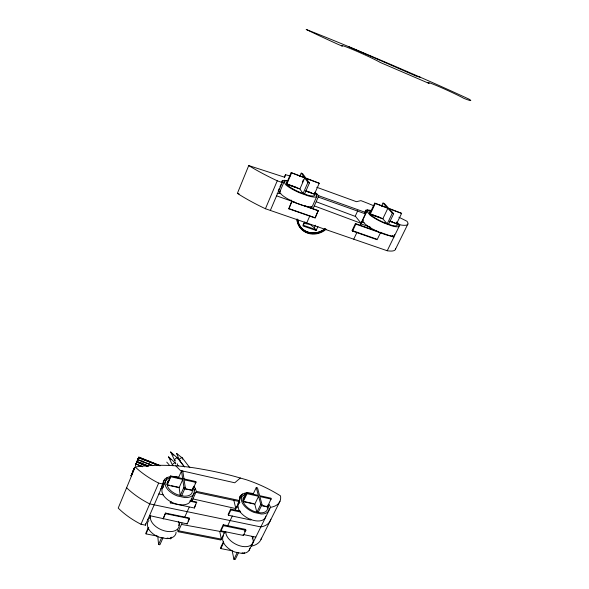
<?xml version="1.0" encoding="UTF-8"?>
<svg xmlns="http://www.w3.org/2000/svg" width="589" height="589" viewBox="0 0 589 589"><rect width="100%" height="100%" fill="white"/><g stroke="black" fill="none" stroke-linecap="round" stroke-linejoin="round"><path stroke-width="0.88" d="M169.374 479.902A13.437 7.583 23.4 0 0 167.224 482.501L167.085 484.46L167.747 486.808A13.437 7.583 23.4 0 0 177.576 494.76L184.202 496.196A13.437 7.583 23.4 0 0 192.242 492.161L192.308 490.549L195.96 482.398L195.828 481.544L183.982 478.894L182.833 471.215L182.156 471.009L181.5 470.913L178.298 478.231M163.352 487.007A15.461 8.864 23.4 0 0 172.128 502.439A15.461 8.864 23.4 0 0 190.946 500.09L194.179 492.905L194.26 490.519L193.369 487.935M176.045 532.081L175.964 533.428A15.189 9.321 23.2 0 1 166.606 538.64L159.045 537.146A15.189 9.321 23.2 0 1 148.045 527.84L147.338 525.13L147.618 522.642A15.189 9.321 23.2 0 1 148.87 520.536M167.129 538.051L170.707 538.758L170.619 537.853M181.5 470.913L182.634 478.599L170.655 475.919L170.788 476.781L167.202 485.049L179.144 487.67L180.249 495.563L183.915 487.28L182.767 479.453L170.788 476.781M261.457 538.096A28.662 16.529 27 0 1 251.37 546.143L270.52 507.328A29.244 15.498 26.6 0 0 280.526 495.886A90.949 52.487 27.7 0 0 246.416 479.777L235.239 476.567A306.147 213.697 35.4 0 0 201.21 469.05C179.483 465.045 157.13 464.095 135.198 466.967L118.22 508.079L119.302 509.154A61.109 35.347 22.6 0 0 140.992 524.269L145.417 525.152L163.124 484.077L163.381 481.382C165.907 475.809 173.218 475.964 178.334 477.009M145.417 525.152L145.579 523.739M132.577 472.385L131.067 475.89L131.7 474.469M132.658 472.047L133.114 471.119L132.805 471.715M133.615 469.808L134.307 468.152M135.455 465.273L137.09 461.452L136.81 462.159M142.582 466.753L135.919 464.103L136.177 463.55L135.691 464.677M135.868 464.368L136.442 462.976L135.882 464.228M136.214 463.455L136.331 463.101M136.736 462.174L146.727 466.127M136.427 462.866L136.795 462.012L147.618 466.326M137.524 460.429L137.215 460.981M137.686 460.053L138.143 458.89M138.4 458.308L138.091 459.008L138.555 457.903M137.907 459.383L138.356 458.375M138.408 458.235L138.894 457.116L160.407 465.7M138.489 458.028L138.835 457.255L159.523 465.501M290.222 176.082L285.481 174.668L284.693 177.26L248.735 165.561L237.389 193.369L238.788 194.274A70.857 16.021 23.6 0 0 265.425 208.734L387.216 250.752A33.183 7.495 25 0 0 395.521 248.772M147.861 465.737L137.001 461.511L137.303 460.981L136.987 461.562L148.634 466.216M133.489 470.191L134.13 468.549M133.703 469.727L134.506 467.747M132.665 472.164L132.621 472.157M131.178 475.654L131.45 475.029L131.281 475.36M132.915 471.458L133.342 470.412L133.099 470.964M133.401 470.442L133.961 469.065L133.534 470L133.747 469.462M133.799 469.448L134.049 468.859M131.119 475.757L131.443 475.073M131.826 474.093L132.002 473.762L131.494 474.97M131.605 474.557L131.988 473.681M136.979 461.57L137.163 461.113M132.282 473.092L132.878 471.671M134.152 468.535L134.506 467.762M137.959 459.258L138.268 458.581L138.128 458.941M131.678 474.454L131.391 475.205M371.644 210.531L367.308 209.883L365.762 210.251L365.379 211.208L366.218 212.695L360.291 225.285M137.797 459.626L152.794 465.538M135.89 464.198L135.536 465.089M136.412 463.057L136.501 462.74M136.523 462.645L136.795 462.012M138.562 457.852L137.738 459.935M131.958 473.851L131.737 474.27M135.691 464.758L135.742 464.662M137.428 460.48L137.804 459.737L152.735 465.685M136.707 462.372L136.486 462.917L136.722 462.365M133.099 471.016L133.313 470.648M134.321 468.203L134.564 467.607L134.233 468.417M135.934 464.147L136.192 463.521L136.074 463.874M132.827 471.612L132.923 471.384M141.434 464.581L141.964 463.293M131.914 473.792L132.378 472.702M134.042 468.829L134.248 468.388M142.059 463.109L141.5 464.441M137.37 460.657L137.281 460.878M138.356 458.301L138.658 457.653L158.574 465.575M142.531 461.953L142.788 461.342M265.425 208.734L277.257 180.801A71.696 13.981 23.7 0 1 250.163 166.444L248.735 165.561M252.445 493.376C248.418 492.61 243.463 492.33 240.474 495.673L239.532 497.896L239.657 500.554L235.158 510.03M133.018 471.171L133.305 470.67M278.177 191.027L279.223 188.568M279.922 186.934L280.968 184.475M281.667 182.833L282.713 180.381L287.933 180.558M270.351 210.435L282.219 182.583L281.822 181.198L282.713 180.381M284.413 177.171L285.481 174.668M138.01 459.17L138.312 458.514M138.444 458.087L138.871 457.16M132.547 472.503L132.4 472.834M132.849 471.73L132.996 471.391M133.681 469.669L133.961 469.072M134.101 468.616L134.24 468.292M277.124 193.487L279.238 193.192L284.804 180.16M299.757 176.479L301.207 173.137L304.358 177.48L291.143 172.651L286.394 183.739L287.741 185.351A15.579 3.254 23.8 0 0 300.037 192.404L307.348 195.025A15.579 3.254 23.8 0 0 314.74 195.062L314.209 193.884M140.992 524.269L158.64 483.098L163.124 484.077M291.496 173.144L286.74 184.247L299.911 188.988L303.041 193.582L307.929 182.421L304.712 177.966L291.143 172.651M132.93 471.539L133.114 471.119M161.577 486.499L164.743 479.151M150.6 515.78L149.577 518.143L147.773 519.483M167.121 477.524L162.91 487.272L160.525 488.944M148.318 527.486L145.939 532.971L146.028 533.884L157.771 536.204L158.566 544.523L159.906 544.781L163.043 537.713M167.077 484.18L170.655 475.919M146.028 533.884L148.752 527.611M291.746 201.195L288.809 208.808L315.262 218.063L318.229 210.56L303.666 205.414M288.809 208.808L291.967 201.541L290.995 199.995M302.304 182.2L303.328 179.844M299.911 188.988L304.712 177.966M304.542 194.12L309.431 182.965L306.192 178.511L319.238 183.282L314.393 194.201L305.455 190.983M163.182 518.416L165.524 513.078L189.459 518.048L189.548 518.637L187.155 523.908L149.532 515.611M163.249 519.005L165.524 513.078M190.21 500.679L196.697 502.071L194.363 508.012L170.317 502.91L171.001 501.357M179.144 487.67L182.767 479.453M138.592 457.763L159.457 465.766M158.566 544.523L161.703 537.448M181.611 495.857L185.277 487.582L184.107 479.755L195.96 482.398M304.071 222.723L302.989 225.167L316.05 229.673M310.55 208.373L311.257 206.791L313.031 208.72L318.811 195.762L314.82 192.25M316.271 195.496L316.992 193.884M304.859 221.913L303.041 225.999L316.116 230.498L317.942 226.448M314.843 193.082L316.948 196.004L312.671 205.627A17.92 3.954 23.8 0 1 293.499 201.836A17.92 3.954 23.8 0 1 280.548 190.873M306.67 223.017L309.843 215.891M192.183 489.687L193.28 487.243M195.099 483.171L195.828 481.544M170.707 538.758L171.399 537.212M315.38 216.907L318.229 210.56M178.629 525.565L180.028 522.45M194.223 490.843L195.312 488.421L193.766 486.205M316.116 230.498L314.305 227.7L315.432 225.197M181.449 524.424L224.593 532.25L220.904 540.01L178.158 531.734L182.067 523.047M184.755 517.076L189.209 507.188M195.312 488.421L196.336 491.359L191.97 501.055L191.219 498.831M188.09 521.059L189.113 518.806M195.658 504.368L194.363 508.012M357.788 210.693L355.27 216.082L361.197 223.364L314.298 205.885M392.296 235.659L393.864 237.153L379.986 232.243L380.457 232.81L377.137 239.708L352.553 231.109L352.126 230.535L355.395 223.548L378.278 231.639M352.553 231.109L355.83 224.107L355.395 223.548M364.981 211.915L365.762 210.251M367.308 209.883L361.477 222.281L364.09 222.458M353.761 239.163L357.015 232.25M381.495 206.238L383.012 203.058L387.334 207.777L374.714 203.161L369.73 213.704L379.802 217.326M223.26 524.755L220.809 529.923L220.993 530.844L243.39 535.438L245.871 530.321L245.657 529.408L223.26 524.755L223.437 525.668L220.993 530.844M240.312 511.134L230.674 509.065L228.186 514.322L228.377 515.228L250.892 520.006L250.671 519.1M375.2 203.706L370.209 214.263L382.813 218.806L387.179 223.813L392.303 213.203L387.834 208.329L374.714 203.161M228.377 515.228L230.873 509.964L230.674 509.065M239.355 498.022L240.474 495.673M238.317 502.616L242.403 494.031M227.715 525.683L232.309 516.023M244.06 495.408L245.171 493.074M223.511 541.586L220.639 547.615L220.823 548.58L232.184 550.825L233.936 559.314L235.188 559.55L238.508 552.747M243.014 500.724L246.791 492.794L258.35 495.378L256.259 487.589L256.841 487.67L257.511 487.876L259.609 495.658L270.984 498.198L271.205 498.669L267.399 506.945L261.28 505.598M220.823 548.58L223.702 542.55M247.019 493.707L243.235 501.644L254.779 504.177L256.87 512.261L260.75 504.309L258.593 496.291L247.019 493.707L246.791 492.794M382.813 218.806L387.834 208.329M252.88 494.613L256.259 487.589M388.571 224.306L393.695 213.704L389.219 208.83L401.632 213.373L396.574 223.754L389.97 221.376M254.779 504.177L258.593 496.291M244.597 531.595L245.657 529.408M233.936 559.314L237.257 552.504M258.144 512.533L262.024 504.582L259.859 496.571L271.249 499.111M387.216 250.752L399.894 224.821A33.58 6.538 24.9 0 0 406.977 221.273A105.917 22.816 25.1 0 0 398.9 217.223M252.195 539.06L253.403 536.601M268.459 505.988L269.225 504.442L270.52 507.328M395.403 249.405L407.897 224.026M249.125 550.325L252.431 543.632M261.001 539.391L279.981 501.195M240.327 478.003L234.746 482.781L180.374 470.471L175.802 465.87M223.849 533.067L225.248 532.522M237.949 503.396L239.34 502.903M279.238 193.192L280.806 193.361M262.024 504.582L260.75 504.309M185.277 487.582L183.915 487.28M252.232 494.348L252.814 494.429M177.768 477.789L178.423 477.885M303.946 223.341L310.138 224.49L314.305 227.7M178.57 530.807L221.331 539.104L219.726 531.374M242.035 552.776L244.612 553.285L244.59 552.813M255.825 537.116L243.176 534.517L243.39 535.438M165.59 513.674L189.548 518.637M223.437 525.668L245.871 530.321M195.901 492.33L239.208 501.504M196.336 491.359L239.657 500.554M158.875 493.943L163.175 494.87M189.651 501.121L196.792 502.653M230.873 509.964L240.408 512.01M236.27 506.746L238.052 507.129M243.095 501.313L253.498 503.595M263.033 505.686L267.369 506.636M167.121 484.747L169.728 485.321M171.465 485.704L179.277 487.412M184.49 488.561L191.432 490.085M183.864 488.701L192.301 490.269M192.927 498.935L235.843 508.587L233.818 500.179M420.31 77.24L416.57 76.268L348.563 46.605M237.389 193.369L239.134 193.906M393.695 213.704L392.303 213.203M309.431 182.965L307.929 182.421M383.012 203.058L384.374 203.558L388.711 208.278L401.632 213.373M301.207 173.137L302.665 173.674L305.838 178.025L319.238 183.282M352.126 230.535L376.673 239.127M289.442 208.756L314.158 217.4M360.468 223.68L370.518 227.236M276.572 195.835L295.155 202.402M291.967 201.541L318.472 210.906M355.83 224.107L380.457 232.81M318.811 195.762L366.218 212.695M318.229 197.057L365.629 213.947L364.525 212.658M277.257 180.801L282.219 182.583M296.274 187.302L286.394 183.739L286.136 182.877A15.579 3.254 23.8 0 1 286.791 182.244M306.736 191.064L311.61 192.824M390.286 221.103L392.76 221.994M286.578 184.062L299.19 188.605M305.912 191.027L314.32 194.053M369.98 214.05L382.791 218.659M389.624 221.118L396.456 223.584M316.749 187.265L356.426 201.688L360.91 200.628L367.646 203.257A105.917 22.816 25.1 0 1 373.389 205.627M316.411 201.828L355.638 216.538M135.978 463.963L141.809 466.289M142.082 461.01L143.738 461.673M147.787 463.337L149.554 463.985M183.422 478.695L185.866 479.851M396.522 222.001L399.894 224.821M179.218 459.604L176.634 453.501L182.325 457.97M174.771 460.605L170.648 451.984L177.642 458.124M172.673 465.494L168.542 456.88L175.47 463.079M396.691 222.848L398.967 225.469A17.375 3.49 25 0 1 392.215 225.97L384.359 223.157A17.375 3.49 25 0 1 369.966 215.044L367.418 212.011A17.375 3.49 25 0 1 371.416 211.031M396.058 223.187L397.192 224.718A15.424 3.1 25 0 1 391.184 225.145L384.227 222.649A15.424 3.1 25 0 1 371.475 215.464L369.2 212.769A15.424 3.1 25 0 1 370.687 211.716M135.198 466.967L136.324 468.019A62.36 33.146 22.8 0 0 158.64 483.098M126.62 487.744L127.717 488.811A61.727 34.272 22.7 0 0 149.716 503.904L260.846 526.934A28.949 16.021 26.8 0 0 270.83 519.226M176.634 453.501L177.768 454.708M170.648 451.984L173.556 455.223M168.542 456.88L170.847 459.479M166.746 462.129L169.146 464.831M182.531 458.176L189.798 467.659M179.542 460.362L184.556 466.952M177.863 458.345L184.129 466.584M268.047 504.964L269.114 509.213A15.078 8.202 27.1 0 1 261.288 513.998L254.095 512.445A15.078 8.202 27.1 0 1 242.543 503.411L241.475 500.819L241.357 498.456A15.078 8.202 27.1 0 1 246.349 494.164M267.141 506.025L267.561 508.609A13.378 7.274 27.1 0 1 260.596 512.842L254.227 511.466A13.378 7.274 27.1 0 1 243.986 503.462L243.036 501.165L242.926 499.06A13.378 7.274 27.1 0 1 245.164 496.004M177.458 529.452L178.158 531.734M187.074 523.319L187.155 523.908M170.25 502.329L170.317 502.91M194.179 492.905A15.52 8.761 23.4 0 1 184.909 497.587L177.237 495.931A15.52 8.761 23.4 0 1 165.862 486.72L165.067 484.114L165.281 481.75A15.52 8.761 23.4 0 1 170.611 477.664M265.713 516.119A15.019 8.298 27.2 0 1 247.697 518.099A15.019 8.298 27.2 0 1 239.937 502.365M178.305 465.546A1.87 1.134 -38.3 0 1 177.65 463.815M180.411 460.716A1.855 1.126 -38.5 0 1 179.549 459.368A1.855 1.126 -38.5 0 1 181.662 457.822A1.855 1.126 -38.5 0 1 182.524 459.17M172.879 465.708A1.87 1.134 -38.1 0 1 173.755 463.307A1.87 1.134 -38.1 0 1 175.787 463.911M175.669 460.966A1.914 1.171 -38.3 0 1 174.727 459.707A1.914 1.171 -38.3 0 1 176.685 458.014A1.914 1.171 -38.3 0 1 177.966 458.986M251.959 536.38A14.821 8.644 27.5 0 1 242.278 546.408A14.821 8.644 27.5 0 1 225.778 531.808M249.905 548.168A14.769 8.732 27.6 0 1 241.954 553.432L234.849 552.033A14.769 8.732 27.6 0 1 223.673 542.918L222.701 540.231L222.664 537.75A14.769 8.732 27.6 0 1 223.555 535.644M178.408 521.339A15.24 9.225 23.3 0 1 165.884 531.182A15.24 9.225 23.3 0 1 150.644 515.64M316.948 196.004A17.994 3.762 23.8 0 1 308.437 195.982L299.97 192.949A17.994 3.762 23.8 0 1 285.746 184.777L283.905 181.927A17.994 3.762 23.8 0 1 287.778 181.11M325.018 228.782A17.699 16.117 -36.3 0 1 307.657 232.081A17.699 16.117 -36.3 0 1 297.651 219.086M394.49 234.628A17.302 3.667 25.1 0 1 377.77 231.595A17.302 3.667 25.1 0 1 363.406 220.36M326.063 229.349A18.509 16.853 -36.3 0 1 307.752 233.185A18.509 16.853 -36.3 0 1 297.084 219.528M324.937 228.672A17.699 16.117 -36.3 0 1 323.464 229.754M322.691 230.24A17.699 16.117 -36.3 0 1 297.673 219.837M325.761 228.907A18.487 16.838 -36.3 0 1 307.473 232.729A18.487 16.838 -36.3 0 1 296.812 219.093M356.028 49.712L342.953 44.278A267.443 14.865 24.6 0 0 306.17 29.45L307.76 30.223A75.9 3.225 24.1 0 0 337.217 43.976L342.349 46.185A21.756 0.994 24.1 0 1 355.432 50.691A21.756 0.994 24.1 0 1 380.214 62.456L429.116 83.439A20.762 0.913 24.4 0 1 439.099 86.664A20.762 0.913 24.4 0 1 463.808 98.348A35.546 1.509 24.4 0 0 469.013 99.136A112.904 5.33 24.4 0 0 427.297 80.295L414.494 74.707A411.564 25.702 24.9 0 0 376.297 58.282L356.028 49.712"/></g></svg>
